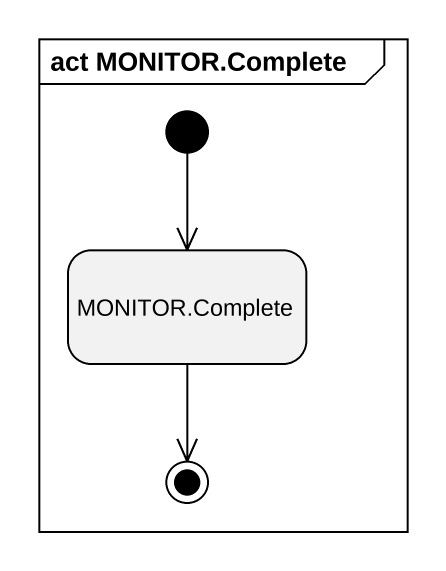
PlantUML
@startuml
mainframe act MONITOR.Complete
hide empty description
state "MONITOR.Complete" as MONITOR_Complete
[*] --> MONITOR_Complete
MONITOR_Complete --> [*]
@enduml
